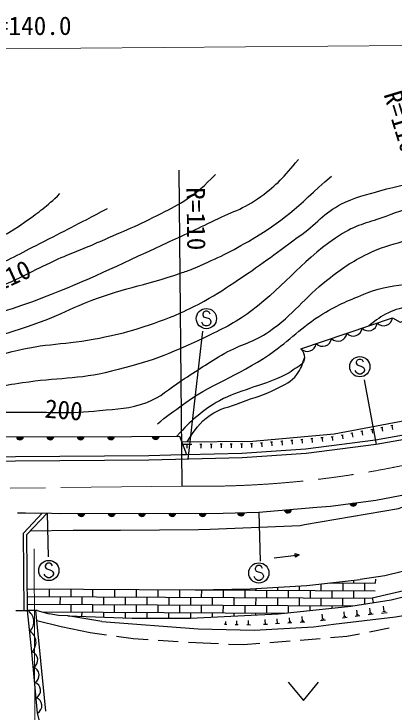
# Model space of a CAD drawing. Units: millimetres, scale not verified. Extents: x 40000 to 680000, y 20000 to 380000.
# Drawn here: x 293286 to 330874, y 244577 to 313585 of the extents above; entities that cross this region are included whole.
import ezdxf
from ezdxf.enums import TextEntityAlignment as Align

# ---------------------------------------------------------------- set-up
doc = ezdxf.new("R2010")
doc.units = ezdxf.units.MM
doc.header["$LTSCALE"] = 1000
doc.linetypes.add('CHAIN', pattern=[18.5, 12, -1.5, 3.5, -1.5])
for name, color, linetype, lineweight in [('M-BGD', 7, 'Continuous', 25), ('M-BMK', 2, 'CHAIN', 13), ('M-BMK-SRVR', 3, 'Continuous', 25), ('M-STR-HTXT', 7, 'Continuous', 13), ('M-STR-STRC', 7, 'Continuous', 25)]:
    doc.layers.add(name, color=color, linetype=linetype, lineweight=lineweight)
doc.styles.add('ＭＳ ゴシック', font='')
doc.styles.get('ＭＳ ゴシック').set_extended_font_data('MS Gothic')

msp = doc.modelspace()

# ---------------------------------------------------------------- linework, layer by layer
at = {"layer": 'M-BGD'}
for p, q in [((329560, 272703), (329757, 272740)), ((329658, 272721), (329734, 272329)), ((330542, 272891), (330739, 272928)), ((330640, 272910), (330716, 272517)), ((325631, 271950), (325828, 271988)), ((325730, 271969), (325805, 271576)), ((326614, 272139), (326810, 272176)), ((326712, 272157), (326787, 271764)), ((327596, 272327), (327792, 272364)), ((327694, 272345), (327769, 271953)), ((328578, 272515), (328774, 272552)), ((328676, 272533), (328751, 272141)), ((318668, 271272), (318867, 271290)), ((318767, 271281), (318802, 270882)), ((319664, 271359), (319863, 271377)), ((319763, 271368), (319798, 270970)), ((320660, 271447), (320859, 271464)), ((320760, 271455), (320794, 271057)), ((321656, 271534), (321855, 271551)), ((321756, 271543), (321791, 271144)), ((322652, 271621), (322852, 271639)), ((322752, 271630), (322787, 271231)), ((323648, 271708), (323848, 271726)), ((323748, 271717), (323783, 271319)), ((324645, 271796), (324844, 271813)), ((324744, 271804), (324779, 271406)), ((309875, 271042), (310875, 271053)), ((310375, 271047), (310379, 270647)), ((311675, 271061), (311875, 271064)), ((311775, 271062), (311779, 270662)), ((312675, 271072), (312875, 271074)), ((312775, 271073), (312779, 270673)), ((313674, 271083), (313874, 271085)), ((313774, 271084), (313779, 270684)), ((314674, 271094), (314874, 271096)), ((314774, 271095), (314779, 270695)), ((315674, 271105), (315874, 271107)), ((315774, 271106), (315779, 270706)), ((316674, 271115), (316874, 271118)), ((316774, 271117), (316779, 270717)), ((317671, 271185), (317871, 271202)), ((317771, 271194), (317806, 270795)), ((309884, 270027), (310338, 270037)), ((293652, 264265), (294436, 264261)), ((321096, 260247), (321489, 260101)), ((321136, 259874), (321096, 260247)), ((319004, 259834), (321489, 260101)), ((321489, 260101), (321136, 259874)), ((326875, 257606), (326873, 257330)), ((329025, 257697), (329023, 257319)), ((296770, 256732), (296766, 255982)), ((298920, 256721), (298916, 255971)), ((315045, 256719), (315045, 256640)), ((317195, 256777), (317195, 256629)), ((319346, 256908), (319344, 256618)), ((321497, 257038), (321494, 256607)), ((323648, 257242), (323644, 256596)), ((324534, 257342), (329023, 257319)), ((324723, 257363), (324723, 257341)), ((325798, 257335), (325794, 256585)), ((327948, 257325), (327944, 256575)), ((301070, 256710), (301066, 255960)), ((303220, 256699), (303216, 255949)), ((305370, 256689), (305366, 255939)), ((307520, 256678), (307516, 255928)), ((309670, 256667), (309666, 255917)), ((311215, 256659), (329019, 256569)), ((311820, 256656), (311816, 255906)), ((312895, 256685), (312895, 256651)), ((313970, 256645), (313966, 255895)), ((316120, 256634), (316116, 255884)), ((318269, 256623), (318266, 255873)), ((320419, 256613), (320416, 255863)), ((322569, 256602), (322566, 255852)), ((324719, 256591), (324716, 255841)), ((326869, 256580), (326866, 255830)), ((294626, 255993), (328721, 255821)), ((297841, 255977), (297837, 255227)), ((299991, 255966), (299987, 255216)), ((302141, 255955), (302137, 255205)), ((304291, 255944), (304287, 255194)), ((306441, 255933), (306437, 255183)), ((308591, 255922), (308587, 255172)), ((310741, 255911), (310737, 255161)), ((312891, 255901), (312887, 255151)), ((315041, 255890), (315037, 255140)), ((317191, 255879), (317187, 255129)), ((319341, 255868), (319337, 255118)), ((321491, 255857), (321487, 255107)), ((323641, 255846), (323637, 255096)), ((325791, 255835), (325787, 255085)), ((327941, 255825), (327938, 255261)), ((328715, 255853), (328796, 255398)), ((294633, 255243), (326805, 255080)), ((298912, 255221), (298908, 254471)), ((301062, 255210), (301058, 254460)), ((303212, 255199), (303208, 254449)), ((305362, 255189), (305358, 254439)), ((307512, 255178), (307508, 254428)), ((309662, 255167), (309658, 254417)), ((311812, 255156), (311808, 254406)), ((313962, 255145), (313958, 254395)), ((316112, 255134), (316108, 254384)), ((318262, 255123), (318258, 254373)), ((320412, 255113), (320408, 254387)), ((322562, 255102), (322559, 254616)), ((324712, 255091), (324711, 254846)), ((328554, 254334), (328493, 254844)), ((329899, 254505), (329833, 255058)), ((293458, 254606), (294294, 254618)), ((294294, 254618), (294638, 254621)), ((295596, 254620), (294638, 254621)), ((296446, 244676), (295462, 254620)), ((295596, 254620), (296773, 254279)), ((296061, 254486), (320189, 254364)), ((301983, 253518), (298605, 254078)), ((299983, 254466), (299981, 254030)), ((302133, 254455), (302131, 253955)), ((304283, 254444), (304280, 253879)), ((306433, 254433), (306430, 253855)), ((308583, 254422), (308580, 253855)), ((310733, 254411), (310730, 253856)), ((312883, 254401), (312881, 253960)), ((315033, 254390), (315032, 254066)), ((317183, 254379), (317182, 254172)), ((319333, 254368), (319333, 254277)), ((321823, 253566), (321795, 254033)), ((323825, 253755), (323764, 254242)), ((326102, 254027), (325872, 254000)), ((325987, 254013), (325932, 254473)), ((327499, 254078), (327030, 254022)), ((327368, 254181), (327133, 254153)), ((327250, 254167), (327194, 254637)), ((328824, 254237), (328314, 254175)), ((328681, 254349), (328426, 254318)), ((330192, 254400), (329640, 254334)), ((330037, 254522), (329761, 254489)), ((297966, 252989), (295563, 253598)), ((314217, 253232), (314224, 253527)), ((315317, 253206), (315325, 253581)), ((316484, 253180), (316494, 253638)), ((318171, 253234), (318142, 253718)), ((319536, 253315), (319158, 253292)), ((319347, 253304), (319319, 253776)), ((320774, 253387), (320355, 253363)), ((320663, 253486), (320454, 253474)), ((320558, 253480), (320534, 253898)), ((322063, 253463), (321596, 253436)), ((321940, 253573), (321706, 253559)), ((324084, 253664), (323597, 253602)), ((323947, 253770), (323704, 253740)), ((326231, 253926), (325771, 253871)), ((300809, 252413), (297966, 252989)), ((314335, 253229), (314099, 253234)), ((315467, 253203), (315167, 253210)), ((316667, 253175), (316300, 253184)), ((318364, 253246), (317977, 253223)), ((330393, 252863), (328430, 252476)), ((302446, 252178), (300809, 252413)), ((305073, 251801), (303436, 252036)), ((326197, 252035), (324580, 251904)), ((327449, 252282), (326197, 252035)), ((306545, 251710), (305073, 251801)), ((309540, 251523), (307543, 251647)), ((312010, 251369), (310538, 251461)), ((313498, 251309), (312010, 251369)), ((315986, 251207), (314497, 251268)), ((317603, 251338), (315986, 251207)), ((320593, 251581), (318600, 251419)), ((323583, 251823), (321590, 251662)), ((320416, 247526), (321916, 245726)), ((321916, 245726), (323416, 247526))]:
    msp.add_line(p, q, dxfattribs=at)
for points in [[(321668, 280489), (330729, 283539), (331495, 283119), (336487, 284787), (341247, 287403), (342860, 286069), (346465, 280055)], [(294436, 264261), (296992, 264230), (297919, 264219), (313975, 264220), (317509, 264319), (323235, 264815), (324594, 264943), (329086, 265537), (334406, 266558), (340650, 268257), (353350, 272506), (354694, 272928), (365965, 275948), (375562, 277929)], [(310338, 270037), (315823, 270164), (322127, 270587), (329025, 271477), (331796, 271981), (339757, 274183), (344649, 275639)], [(344781, 275194), (339885, 273737), (331900, 271527), (329096, 271017), (322173, 270125), (315844, 269700), (306626, 269487), (266996, 269186), (252894, 269227), (246735, 269524), (245376, 269630)], [(261542, 271018), (264711, 272518), (268093, 272572), (270484, 271404), (273338, 271441), (278968, 274761), (285519, 274743), (291840, 271777), (304915, 271814), (309669, 271833), (310338, 270037)], [(309872, 271289), (316894, 271365), (324938, 272069), (333843, 273774), (339663, 275275)], [(245413, 270093), (246764, 269988), (252906, 269692), (266995, 269651), (306619, 269951), (309884, 270027)], [(328715, 255853), (334662, 257256), (354158, 263883), (364946, 266985), (372635, 268302), (378624, 268898), (384018, 269153), (388138, 268941), (394722, 268219), (396931, 267837), (401943, 266648), (406531, 265119), (407039, 264948)], [(294900, 262476), (299151, 262562), (299766, 262555), (303314, 262563), (303585, 262558), (303823, 262563), (311526, 262620), (312701, 262648), (321579, 263031), (322003, 263116), (331305, 264689), (331688, 264816), (336063, 266091), (340565, 267535)], [(294294, 254618), (294228, 262264), (296088, 264241)], [(294638, 254621), (294574, 262128), (296555, 264235)], [(335214, 259337), (329961, 258055), (327526, 257680)], [(294620, 256743), (311215, 256659), (316652, 256744), (322259, 257085), (327526, 257680)], [(298605, 254078), (304971, 253855), (310748, 253856), (319413, 254281), (326591, 255046), (330584, 255684), (336870, 257256), (338569, 257808)], [(301983, 253518), (311512, 252794), (317034, 252667), (322914, 253012), (324892, 253262), (331031, 253997), (337400, 255063)], [(301691, 235642), (297328, 240446), (296212, 242173), (295619, 244476), (295070, 250522), (294638, 254621)], [(298605, 254078), (297683, 254134), (296773, 254279)]]:
    msp.add_lwpolyline(points, dxfattribs=at)
for centre, radius, start, end in [((328341, 283141), 885, 224.38481, 352.82558), ((329851, 283650), 885, 224.38481, 352.82558), ((326831, 282633), 885, 224.38481, 352.82558), ((325321, 282124), 885, 224.38481, 352.82558), ((322300, 281108), 885, 224.38481, 352.82558), ((323810, 281616), 885, 224.38481, 352.82558), ((293877, 271837), 354, 188.95984, 351.36501), ((293877, 271837), 283, 191.18388, 349.14098), ((293877, 271837), 212, 194.9302, 345.39465), ((293877, 271837), 142, 202.64193, 337.68292), ((293877, 271837), 100, 212.95959, 327.36526), ((296877, 271846), 354, 188.95984, 351.36501), ((296877, 271846), 283, 191.18388, 349.14098), ((296877, 271846), 212, 194.9302, 345.39465), ((296877, 271846), 142, 202.64193, 337.68292), ((296877, 271846), 100, 212.95959, 327.36526), ((299877, 271854), 354, 188.95984, 351.36501), ((299877, 271854), 283, 191.18388, 349.14098), ((299877, 271854), 212, 194.9302, 345.39465), ((299877, 271854), 142, 202.64193, 337.68292), ((299877, 271854), 100, 212.95959, 327.36526), ((302877, 271863), 354, 188.95984, 351.36501), ((302877, 271863), 283, 191.18388, 349.14098), ((302877, 271863), 212, 194.9302, 345.39465), ((302877, 271863), 142, 202.64193, 337.68292), ((302877, 271863), 100, 212.95959, 327.36526), ((307292, 271878), 354, 189.02078, 351.42596), ((307292, 271878), 283, 191.24482, 349.20192), ((307292, 271878), 212, 194.99115, 345.4556), ((307292, 271878), 142, 202.70288, 337.74387), ((307292, 271878), 100, 213.02054, 327.42621), ((326833, 265294), 354, 196.33653, 358.74171), ((326833, 265294), 283, 198.56057, 356.51767), ((326833, 265294), 212, 202.3069, 352.77135), ((326833, 265294), 142, 210.01863, 345.05962), ((326833, 265294), 100, 220.33629, 334.74195), ((320367, 264621), 354, 193.74793, 356.15311), ((320367, 264621), 283, 195.97197, 353.92907), ((320367, 264621), 212, 199.7183, 350.18275), ((320367, 264621), 142, 207.43003, 342.47102), ((320367, 264621), 100, 217.74769, 332.15336), ((299947, 264273), 354, 188.80197, 351.20715), ((299947, 264273), 283, 191.02601, 348.98311), ((299947, 264273), 212, 194.77233, 345.23678), ((299947, 264273), 142, 202.48406, 337.52505), ((299947, 264273), 100, 212.80173, 327.20739), ((302947, 264273), 354, 188.80197, 351.20715), ((302947, 264273), 283, 191.02601, 348.98311), ((302947, 264273), 212, 194.77233, 345.23678), ((302947, 264273), 142, 202.48406, 337.52505), ((302947, 264273), 100, 212.80173, 327.20739), ((305947, 264274), 354, 188.80197, 351.20715), ((305947, 264274), 283, 191.02601, 348.98311), ((305947, 264274), 212, 194.77233, 345.23678), ((305947, 264274), 142, 202.48406, 337.52505), ((305947, 264274), 100, 212.80173, 327.20739), ((308947, 264274), 354, 188.80197, 351.20715), ((308947, 264274), 283, 191.02601, 348.98311), ((308947, 264274), 212, 194.77233, 345.23678), ((308947, 264274), 142, 202.48406, 337.52505), ((308947, 264274), 100, 212.80173, 327.20739), ((311947, 264274), 354, 188.80197, 351.20715), ((311947, 264274), 283, 191.02601, 348.98311), ((311947, 264274), 212, 194.77233, 345.23678), ((311947, 264274), 142, 202.48406, 337.52505), ((311947, 264274), 100, 212.80173, 327.20739), ((315740, 264324), 354, 190.40886, 352.81404), ((315740, 264324), 283, 192.6329, 350.59), ((315740, 264324), 212, 196.37923, 346.84368), ((315740, 264324), 142, 204.09096, 339.13195), ((315740, 264324), 100, 214.40862, 328.81428), ((293939, 253511), 1312, 314.24629, 57.78555), ((294155, 251461), 1312, 314.24629, 57.78555), ((294814, 249737), 826, 298.42236, 71.95112), ((294951, 248225), 826, 298.42236, 71.95112), ((295088, 246714), 826, 298.42236, 71.95112), ((295226, 245202), 826, 298.42236, 71.95112)]:
    msp.add_arc(centre, radius, start, end, dxfattribs=at)
for points, knots in [([(340526, 299671), (339781, 298673), (339535, 298304), (338726, 297602), (338096, 297056), (337710, 296779), (336988, 296361), (335713, 295622), (334895, 295409), (333532, 294850), (332199, 294303), (331419, 294084), (330071, 293572), (328386, 292933), (327309, 292830), (325781, 291873), (321840, 289405), (320414, 286971), (316692, 284184), (315015, 282929), (313907, 282459), (312020, 281550), (308616, 279911), (306595, 279158), (302925, 278258), (299559, 277432), (297554, 277622), (294126, 277109), (292051, 276799), (290900, 276558), (288829, 276222), (286339, 275819), (284935, 275647), (282447, 275230), (279620, 274756), (278084, 274131), (275225, 273926), (272703, 273746), (271279, 274008), (268759, 274216), (266238, 274425), (264862, 274842), (262354, 275166), (261434, 275284), (260911, 275287), (259995, 275427), (259023, 275574), (258485, 275694), (257523, 275897), (253164, 276813), (250759, 277495), (246437, 278572), (244964, 278939), (244151, 279195), (242680, 279571), (240671, 280084), (239508, 280237), (237528, 280854), (235508, 281484), (234414, 281953), (232448, 282737), (230737, 283419), (229795, 283844), (228124, 284620), (225557, 285812), (224134, 286514), (221637, 287848), (219230, 289133), (217898, 289889), (215564, 291303), (214275, 292084), (213556, 292527), (212313, 293379), (211274, 294092), (210705, 294511), (209709, 295284), (208230, 296433), (207426, 297110), (206033, 298362), (204886, 299394), (204510, 299753), (203164, 301079)], [0, 0, 0, 0, 1, 1, 1, 2, 2, 2, 3, 3, 3, 4, 4, 4, 5, 5, 5, 6, 6, 6, 7, 7, 7, 8, 8, 8, 9, 9, 9, 10, 10, 10, 11, 11, 11, 12, 12, 12, 13, 13, 13, 14, 14, 14, 15, 15, 15, 16, 16, 16, 17, 17, 17, 18, 18, 18, 19, 19, 19, 20, 20, 20, 21, 21, 21, 22, 22, 22, 23, 23, 23, 24, 24, 24, 25, 25, 25, 26, 26, 26, 27, 27, 27, 27]), ([(289091, 273067), (289411, 273546), (289584, 273862), (290100, 274068), (290501, 274228), (290768, 274168), (291200, 274192), (292284, 274251), (292894, 274207), (293980, 274223), (297011, 274268), (298727, 274043), (301741, 274371), (303582, 274571), (304676, 274537), (306414, 275178), (307903, 275728), (308510, 276499), (309854, 277345), (311526, 278397), (312419, 279058), (314135, 280038), (315790, 280985), (316957, 281094), (318519, 282188), (320996, 283923), (321934, 285457), (324310, 287329), (325759, 288471), (326631, 289064), (328288, 289877), (330813, 291117), (332552, 291046), (335069, 292302), (339237, 294382), (341251, 296124), (345150, 298671), (346764, 299725), (347282, 300060), (349270, 301390)], [0, 0, 0, 0, 1, 1, 1, 2, 2, 2, 3, 3, 3, 4, 4, 4, 5, 5, 5, 6, 6, 6, 7, 7, 7, 8, 8, 8, 9, 9, 9, 10, 10, 10, 11, 11, 11, 12, 12, 12, 13, 13, 13, 13]), ([(213916, 296188), (215779, 294756), (216289, 294361), (217868, 293271), (219359, 292242), (220202, 291673), (221758, 290746), (223343, 289803), (224287, 289373), (225917, 288512), (228043, 287389), (229204, 286700), (231380, 285677), (233716, 284578), (235080, 284076), (237515, 283215), (241071, 281957), (243144, 281500), (246776, 280483), (251791, 279079), (254524, 277831), (259689, 277171), (267423, 276183), (271883, 275900), (279642, 276657), (283020, 276986), (284835, 277711), (288110, 278603), (290084, 279140), (291119, 279680), (293097, 280203), (296400, 281076), (298396, 280852), (301741, 281549), (303244, 281863), (304099, 282009), (305558, 282487), (307217, 283030), (308153, 283332), (309751, 284037), (310690, 284451), (311208, 284704), (312105, 285203), (313472, 285965), (314202, 286457), (315502, 287327), (317993, 288994), (319319, 290029), (321741, 291795), (323427, 293025), (324138, 294106), (326036, 294974), (327573, 295676), (328536, 295813), (330156, 296291), (331013, 296544), (331542, 296538), (332365, 296886), (333479, 297356), (334130, 297599), (335126, 298285), (335673, 298662), (335882, 298812), (336471, 299330)], [0, 0, 0, 0, 1, 1, 1, 2, 2, 2, 3, 3, 3, 4, 4, 4, 5, 5, 5, 6, 6, 6, 7, 7, 7, 8, 8, 8, 9, 9, 9, 10, 10, 10, 11, 11, 11, 12, 12, 12, 13, 13, 13, 14, 14, 14, 15, 15, 15, 16, 16, 16, 17, 17, 17, 18, 18, 18, 19, 19, 19, 20, 20, 20, 21, 21, 21, 21]), ([(246066, 285843), (248490, 284990), (249186, 284684), (251259, 284208), (252125, 284009), (252612, 283902), (253487, 283754), (253603, 283735), (253669, 283728), (253785, 283712), (255990, 283406), (257238, 283317), (259434, 282948), (263855, 282204), (266241, 281091), (270717, 280843), (274667, 280624), (276913, 280832), (280832, 281375), (283776, 281782), (285379, 282299), (288250, 283071), (291366, 283909), (293124, 284377), (296133, 285542), (300851, 287368), (303385, 288660), (307984, 290767), (309880, 291636), (310945, 292120), (312815, 293045), (314729, 293992), (315962, 294269), (317688, 295528), (319336, 296730), (319918, 297406), (321412, 299190)], [0, 0, 0, 0, 1, 1, 1, 2, 2, 2, 3, 3, 3, 4, 4, 4, 5, 5, 5, 6, 6, 6, 7, 7, 7, 8, 8, 8, 9, 9, 9, 10, 10, 10, 11, 11, 11, 12, 12, 12, 12]), ([(409691, 294218), (409202, 294076), (409050, 294050), (408635, 293958), (407253, 293653), (406450, 293570), (405035, 293555), (402563, 293528), (401155, 293538), (398719, 293958), (396941, 294265), (396056, 294917), (394280, 295231), (393239, 295415), (392637, 295442), (391580, 295417), (390179, 295384), (389411, 294980), (388011, 295045), (386247, 295126), (385269, 295361), (383541, 295727), (381218, 296221), (379988, 296778), (377706, 297435), (376757, 297708), (376239, 297916), (375273, 298127), (373757, 298459), (372912, 298740), (371363, 298831), (369999, 298911), (369230, 298869), (367866, 298810), (365191, 298694), (363665, 298792), (361027, 298334), (359434, 298057), (358538, 297879), (356992, 297403), (354501, 296636), (353136, 296106), (350712, 295147), (348821, 294399), (347711, 294065), (345933, 293078), (344824, 292463), (344260, 292013), (343274, 291216), (342142, 290302), (341566, 289722), (340480, 288754), (339680, 288040), (339306, 287548), (338442, 286912), (337811, 286448), (337423, 286232), (336725, 285878), (335911, 285464), (335402, 285344), (334531, 285071), (334015, 284908), (333715, 284853), (333186, 284740), (332482, 284588), (332054, 284662), (331366, 284450), (330950, 284322), (330726, 284219), (330331, 284036), (329501, 283651), (329232, 283394), (328375, 282747)], [0, 0, 0, 0, 1, 1, 1, 2, 2, 2, 3, 3, 3, 4, 4, 4, 5, 5, 5, 6, 6, 6, 7, 7, 7, 8, 8, 8, 9, 9, 9, 10, 10, 10, 11, 11, 11, 12, 12, 12, 13, 13, 13, 14, 14, 14, 15, 15, 15, 16, 16, 16, 17, 17, 17, 18, 18, 18, 19, 19, 19, 20, 20, 20, 21, 21, 21, 22, 22, 22, 23, 23, 23, 24, 24, 24, 24]), ([(242320, 284435), (244635, 283426), (245292, 283112), (247266, 282449), (248653, 281983), (249429, 281705), (250854, 281375), (253881, 280676), (255633, 280557), (258712, 280144), (264552, 279361), (267812, 278142), (273697, 278422), (275157, 278491), (275986, 278532), (277418, 278829), (284913, 280386), (289330, 280640), (296485, 283361), (297984, 283931), (298768, 284386), (300254, 284990), (303861, 286456), (306088, 286692), (309768, 287964), (310234, 288125), (310505, 288192), (310957, 288389), (313163, 289346), (314397, 289906), (316479, 291108), (320009, 293146), (321131, 294366), (324677, 297565)], [0, 0, 0, 0, 1, 1, 1, 2, 2, 2, 3, 3, 3, 4, 4, 4, 5, 5, 5, 6, 6, 6, 7, 7, 7, 8, 8, 8, 9, 9, 9, 10, 10, 10, 11, 11, 11, 11]), ([(247079, 287581), (248726, 286852), (249260, 286583), (250742, 286215), (251879, 285932), (252545, 285909), (253700, 285708), (255957, 285315), (257210, 285024), (259476, 284689), (265818, 283753), (269363, 282381), (275766, 282695), (277912, 282799), (279141, 282840), (281225, 283361), (285476, 284423), (287867, 285065), (291943, 286672), (294240, 287577), (295405, 288364), (297662, 289365), (299274, 290079), (300214, 290392), (301825, 291107), (304193, 292158), (305556, 292676), (307856, 293868), (308878, 294397), (309470, 294668), (310425, 295310), (311616, 296112), (312006, 296524), (313218, 297700)], [0, 0, 0, 0, 1, 1, 1, 2, 2, 2, 3, 3, 3, 4, 4, 4, 5, 5, 5, 6, 6, 6, 7, 7, 7, 8, 8, 8, 9, 9, 9, 10, 10, 10, 11, 11, 11, 11]), ([(266565, 288244), (270741, 287610), (272175, 287372), (275787, 287494), (279185, 287609), (281169, 287655), (284410, 288684), (288502, 289984), (290982, 290606), (294476, 293102), (295849, 294083), (296430, 294474), (297832, 295821)], [0, 0, 0, 0, 1, 1, 1, 2, 2, 2, 3, 3, 3, 4, 4, 4, 4]), ([(265799, 286009), (266487, 285786), (266704, 285745), (267289, 285596), (269700, 284981), (271112, 284727), (273600, 284727), (275784, 284726), (277000, 284987), (279166, 285265), (280756, 285469), (281669, 285487), (283222, 285885), (286218, 286655), (287903, 287142), (290743, 288368), (292781, 289249), (293853, 289895), (295836, 290894), (298466, 292218), (299295, 292656), (302537, 294348)], [0, 0, 0, 0, 1, 1, 1, 2, 2, 2, 3, 3, 3, 4, 4, 4, 5, 5, 5, 6, 6, 6, 7, 7, 7, 7]), ([(307476, 273055), (308478, 273893), (308807, 274109), (309684, 274754), (312919, 277132), (315244, 277675), (318561, 279937), (320695, 281391), (321625, 282584), (323828, 283930), (325443, 284917), (326456, 285285), (328203, 286012), (331185, 287251), (333568, 286361), (336146, 288306), (336578, 288632), (336803, 288756), (337208, 289198)], [0, 0, 0, 0, 1, 1, 1, 2, 2, 2, 3, 3, 3, 4, 4, 4, 5, 5, 5, 6, 6, 6, 6]), ([(321668, 280489), (321878, 280215), (321996, 279970), (322002, 279599), (322012, 278964), (321427, 278761), (320908, 278394), (320313, 277974), (319927, 277814), (319258, 277523), (318270, 277093), (317672, 276962), (316664, 276578), (315462, 276120), (314733, 275975), (313606, 275355), (312677, 274843), (312198, 274475), (311381, 273798), (310539, 273100), (310261, 272791), (309386, 271832)], [0, 0, 0, 0, 1, 1, 1, 2, 2, 2, 3, 3, 3, 4, 4, 4, 5, 5, 5, 6, 6, 6, 7, 7, 7, 7]), ([(310426, 271295), (311213, 272541), (311576, 273139), (312679, 273918), (313733, 274663), (314539, 274689), (315737, 275169), (317122, 275725), (317978, 275858), (319296, 276559), (320125, 277001), (320707, 277189), (321260, 277950), (321676, 278521), (321807, 278865), (322002, 279599)], [0, 0, 0, 0, 1, 1, 1, 2, 2, 2, 3, 3, 3, 4, 4, 4, 5, 5, 5, 5])]:
    msp.add_open_spline(points, degree=3, knots=knots, dxfattribs=at)
at = {"layer": 'M-BMK'}
msp.add_line((309914, 266914), (261844, 266350), dxfattribs=at)
msp.add_arc((311838, 364278), 97383, 268.86774, 288.29057, dxfattribs=at)
at = {"layer": 'M-BMK-SRVR'}
msp.add_line((309914, 266914), (309617, 298149), dxfattribs=at)
at = {"layer": 'M-STR-HTXT'}
for p, q in [((264665, 309920), (338639, 310503)), ((295300, 260711), (295395, 225705))]:
    msp.add_line(p, q, dxfattribs=at)
at = {"layer": 'M-STR-STRC'}
for p, q in [((312041, 284106), (311950, 283924)), ((311950, 283924), (311950, 283833)), ((311950, 283833), (312041, 283651)), ((312223, 284197), (312041, 284106)), ((312041, 283651), (312587, 283469)), ((312405, 284197), (312223, 284197)), ((312587, 284106), (312405, 284197)), ((312678, 283924), (312587, 284106)), ((311950, 282924), (311859, 283106)), ((312587, 283469), (312678, 283378)), ((312678, 283378), (312769, 283197)), ((312769, 283106), (312678, 282924)), ((312769, 283197), (312769, 283106)), ((312041, 282833), (311950, 282924)), ((312223, 282742), (312041, 282833)), ((312405, 282742), (312223, 282742)), ((312587, 282833), (312405, 282742)), ((312678, 282924), (312587, 282833)), ((310522, 269577), (311980, 282218)), ((327221, 279352), (327130, 279170)), ((327130, 279170), (327130, 279079)), ((327130, 279079), (327221, 278897)), ((327403, 279443), (327221, 279352)), ((327221, 278897), (327766, 278715)), ((327584, 279443), (327403, 279443)), ((327766, 279352), (327584, 279443)), ((327857, 279170), (327766, 279352)), ((327130, 278170), (327039, 278352)), ((327221, 278079), (327130, 278170)), ((327766, 278715), (327857, 278624)), ((327857, 278170), (327766, 278079)), ((327857, 278624), (327948, 278443)), ((327948, 278352), (327857, 278170)), ((327948, 278443), (327948, 278352)), ((327403, 277988), (327221, 278079)), ((327584, 277988), (327403, 277988)), ((327766, 278079), (327584, 277988)), ((327910, 277423), (329096, 271017)), ((317509, 264319), (317631, 259491)), ((296555, 264235), (296655, 259908)), ((296466, 259210), (296375, 259028)), ((296375, 259028), (296375, 258937)), ((296375, 258937), (296466, 258755)), ((296647, 259301), (296466, 259210)), ((296829, 259301), (296647, 259301)), ((297011, 259210), (296829, 259301)), ((297102, 259028), (297011, 259210)), ((317233, 258960), (317142, 258778)), ((317415, 259050), (317233, 258960)), ((317597, 259050), (317415, 259050)), ((317779, 258960), (317597, 259050)), ((317869, 258778), (317779, 258960)), ((296375, 258028), (296284, 258210)), ((296466, 258755), (297011, 258573)), ((297011, 258573), (297102, 258482)), ((297102, 258482), (297193, 258301)), ((297193, 258210), (297102, 258028)), ((297193, 258301), (297193, 258210)), ((317142, 258778), (317142, 258687)), ((317142, 258687), (317233, 258505)), ((317233, 258505), (317779, 258323)), ((317779, 258323), (317869, 258232)), ((317869, 258232), (317960, 258050)), ((296466, 257937), (296375, 258028)), ((296647, 257846), (296466, 257937)), ((296829, 257846), (296647, 257846)), ((297011, 257937), (296829, 257846)), ((297102, 258028), (297011, 257937)), ((317142, 257778), (317051, 257960)), ((317233, 257687), (317142, 257778)), ((317415, 257596), (317233, 257687)), ((317597, 257596), (317415, 257596)), ((317779, 257687), (317597, 257596)), ((317869, 257778), (317779, 257687)), ((317960, 257960), (317869, 257778)), ((317960, 258050), (317960, 257960))]:
    msp.add_line(p, q, dxfattribs=at)
for centre in [(312314, 283469), (327493, 278715), (296738, 258573), (317506, 258323)]:
    msp.add_circle(centre, 1000, dxfattribs=at)

# ---------------------------------------------------------------- texts
at = {"layer": 'M-BGD', "style": 'ＭＳ ゴシック'}
for s, rotation, p in [('210', 24.585, (292011, 285618)), ('200', 355.241, (296232, 273141))]:
    msp.add_text(s, height=1833, rotation=rotation, dxfattribs=at).set_placement(p, align=Align.BOTTOM_LEFT)
at = {"layer": 'M-BMK-SRVR', "style": 'ＭＳ ゴシック'}
for rotation, p in [(286.911, (330704, 305916)), (270.838, (311258, 296455))]:
    msp.add_text('R=110', height=1833, rotation=rotation, dxfattribs=at).set_placement(p, align=Align.MIDDLE_LEFT)
at = {"layer": 'M-STR-HTXT', "style": 'ＭＳ ゴシック'}
msp.add_text('側\u3000\u3000溝 L=140.0', height=1833, rotation=0.152, dxfattribs=at).set_placement((288995, 310934), align=Align.BOTTOM_CENTER)

doc.saveas('drawing.dxf')
